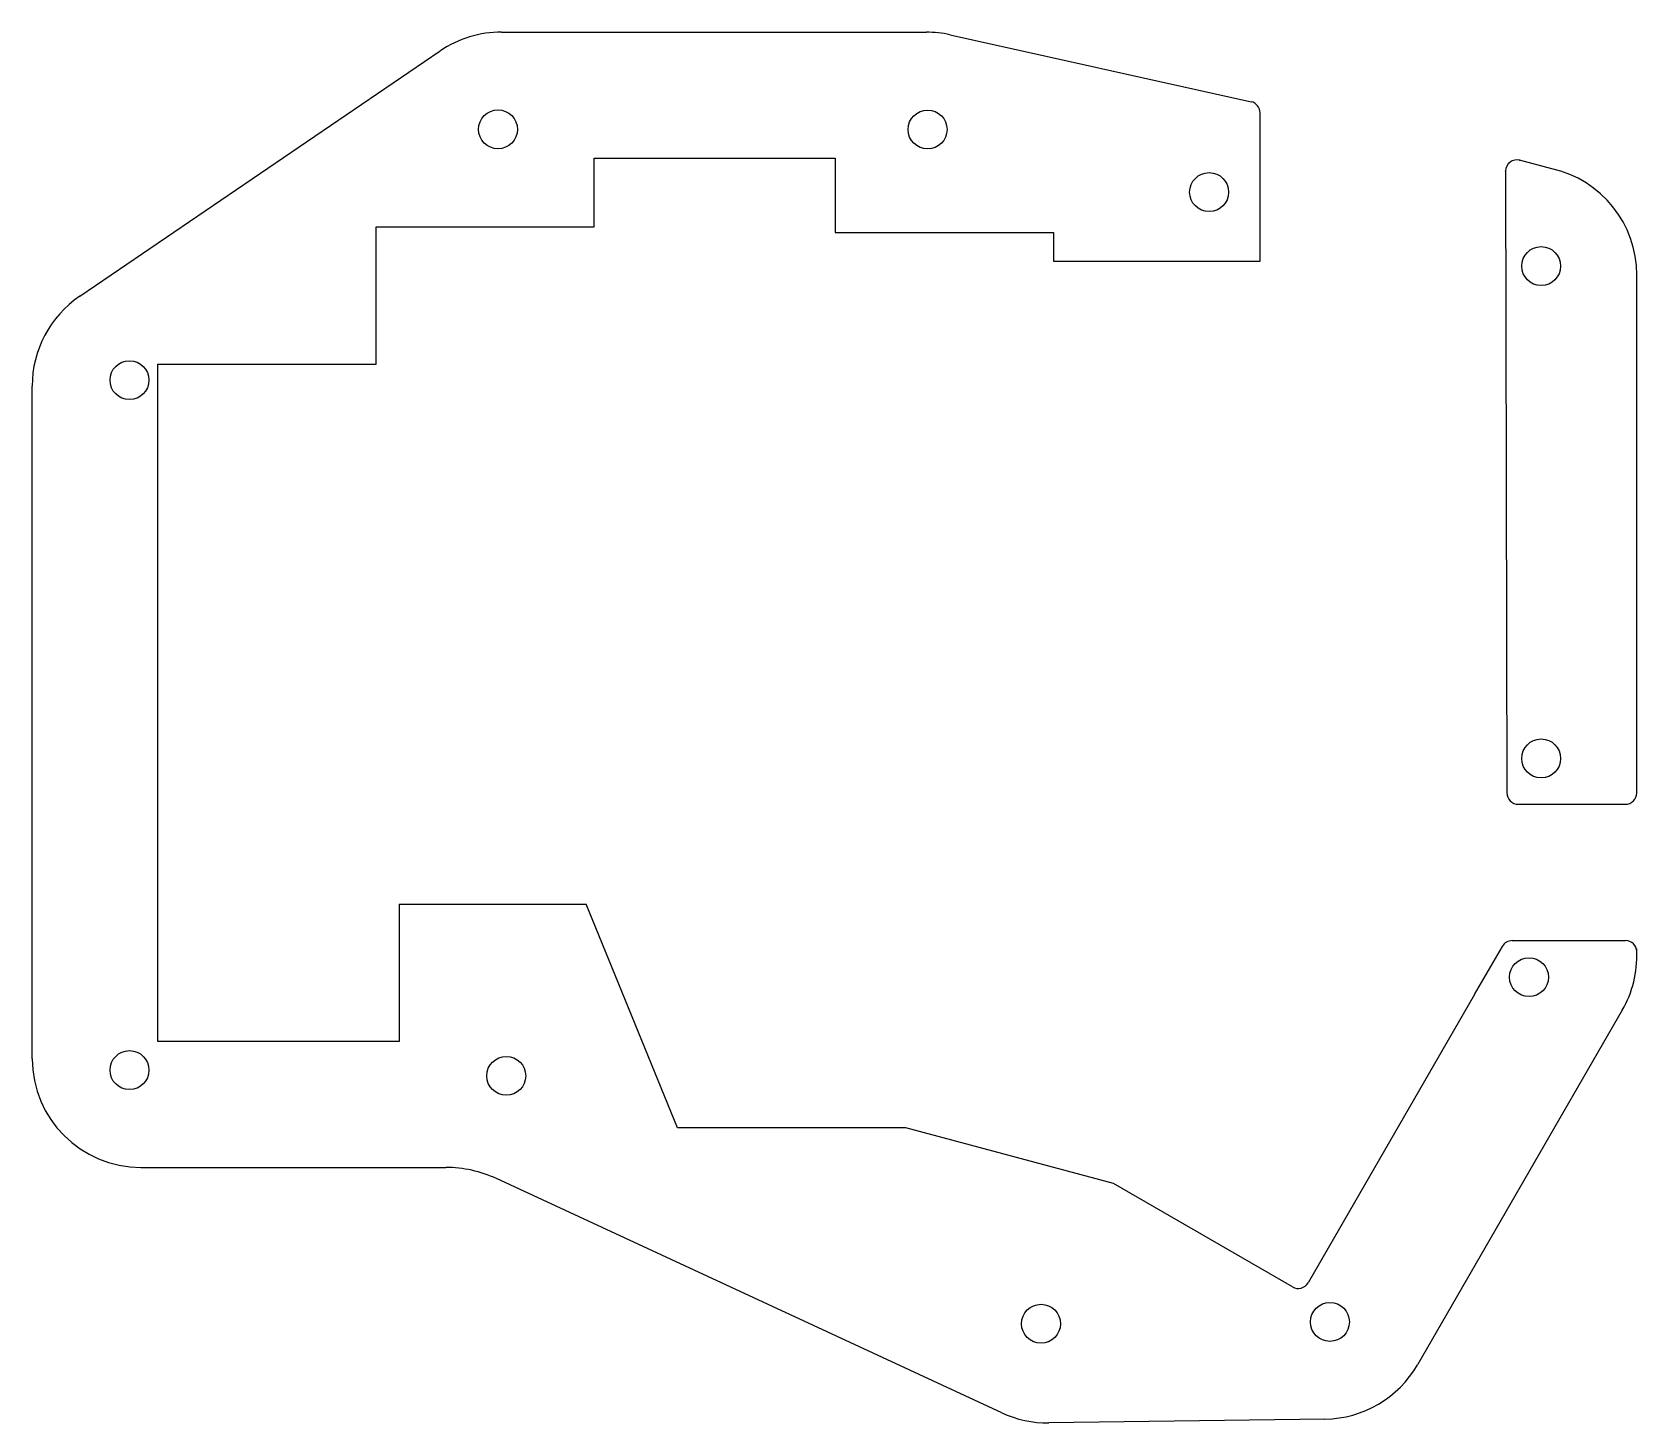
# Model space of a CAD drawing. Header units: millimetres. Extents: x -60 to 81, y -81 to 41.
import ezdxf

# ---------------------------------------------------------------- set-up
doc = ezdxf.new("R2010")
doc.units = ezdxf.units.MM
doc.layers.get('0').update_dxf_attribs({"linetype": 'CONTINUOUS'})

msp = doc.modelspace()

# ---------------------------------------------------------------- linework, layer by layer
for p, q in [((-18.62, 40.58), (18.48, 40.57)), ((20.55, 40.35), (46.73, 34.52)), ((-55.47, 17.51), (-23.97, 38.93)), ((46.73, 34.52), (46.84, 34.49)), ((47.63, 20.58), (47.63, 33.52)), ((-10.53, 23.58), (-10.53, 29.58)), ((-10.53, 29.58), (10.53, 29.58)), ((10.53, 29.58), (10.53, 23.08)), ((69.07, 28.47), (69.13, 1.3)), ((-29.58, 23.58), (-10.53, 23.58)), ((-29.58, 11.58), (-29.58, 23.58)), ((10.53, 23.08), (29.58, 23.08)), ((29.58, 23.08), (29.58, 20.58)), ((29.58, 20.58), (47.63, 20.58)), ((-48.63, -47.58), (-48.63, 11.58)), ((-48.63, 11.58), (-29.58, 11.58)), ((-59.62, -49.08), (-59.62, 9.65)), ((-27.57, -35.58), (-27.57, -47.58)), ((-27.57, -35.58), (-11.24, -35.58)), ((-3.24, -55.13), (-11.24, -35.58)), ((69.65, -38.77), (79.54, -38.77)), ((66.36, -43.47), (68.79, -39.27)), ((80.54, -40.1), (80.54, -39.5)), ((66.36, -43.47), (51.83, -68.65)), ((79.27, -44.85), (61.39, -75.81)), ((-27.57, -47.58), (-48.63, -47.58)), ((16.68, -55.13), (-3.24, -55.13)), ((34.83, -59.99), (16.68, -55.13)), ((-50.12, -58.58), (-23.49, -58.58)), ((25.06, -80.01), (-19.07, -59.55)), ((50.46, -69.01), (34.83, -59.99)), ((53.29, -80.56), (29.19, -80.89))]:
    msp.add_line(p, q)
msp.add_lwpolyline([(69.07, 28.47), (69.19, -25.86, 0.413559), (70.19, -26.86), (79.54, -26.86, 0.414214), (80.54, -25.86), (80.54, 19.37, 0.351412), (73.11, 28.64), (70.29, 29.4), (70.33, 29.39, 0.490375), (69.07, 28.43)], format="xyb", close=True)
for centre in [(-18.93, 32.08), (18.59, 32.07), (43.18, 26.6), (72.18, 20.14), (-51.12, 10.18), (72.18, -22.86), (71.12, -41.96), (-51.12, -50.08), (-18.21, -50.58), (28.5, -72.23), (53.73, -72.07)]:
    msp.add_circle(centre, 1.7)
for centre, radius, start, end in [((-18.62, 31.08), 9.5, 89.9952, 124.2197), ((18.48, 31.07), 9.5, 77.4483, 89.9952), ((46.63, 33.52), 1, 0, 77.4483), ((-50.12, 9.65), 9.5, 124.2197, 180), ((69.65, -39.77), 1, 90, 150), ((79.54, -39.77), 1, 2.2309, 90), ((71.04, -40.1), 9.5, -30.0054, 2.2309), ((-50.12, -49.08), 9.5, 180, 270), ((-23.49, -69.08), 10.5, 65.1286, 90), ((50.96, -68.15), 1, 240, 330), ((53.16, -71.06), 9.5, 270.7808, 329.9946), ((29.06, -71.39), 9.5, 245.1286, 270.7808)]:
    msp.add_arc(centre, radius, start, end)

doc.saveas('drawing.dxf')
